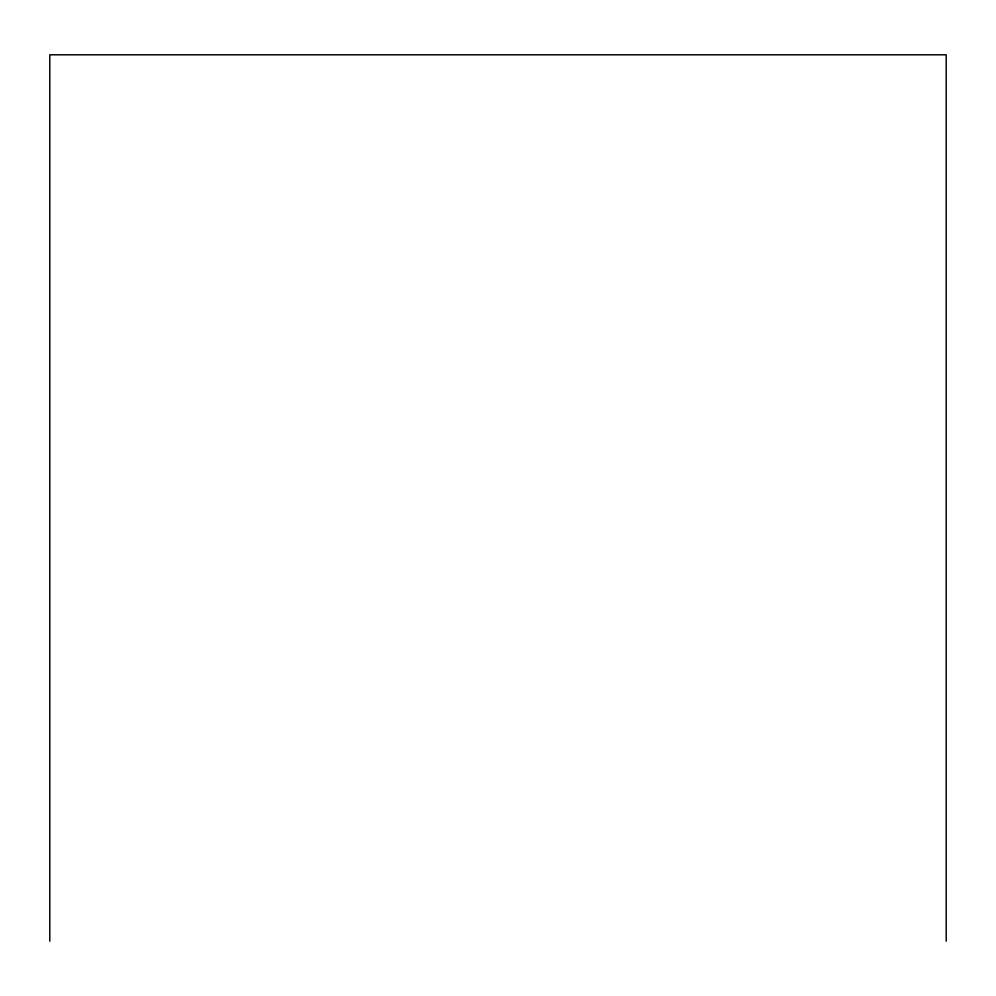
<?xml version="1.0" encoding="UTF-8"?>
<svg xmlns="http://www.w3.org/2000/svg" width="996" height="996" viewBox="0 0 996 996"><rect width="100%" height="100%" fill="white"/><g stroke="black" fill="none" stroke-linecap="round" stroke-linejoin="round"><path stroke-width="1.49" d="M946.2 941.195L946.2 54.805L49.8 54.805L49.8 941.195"/></g></svg>
